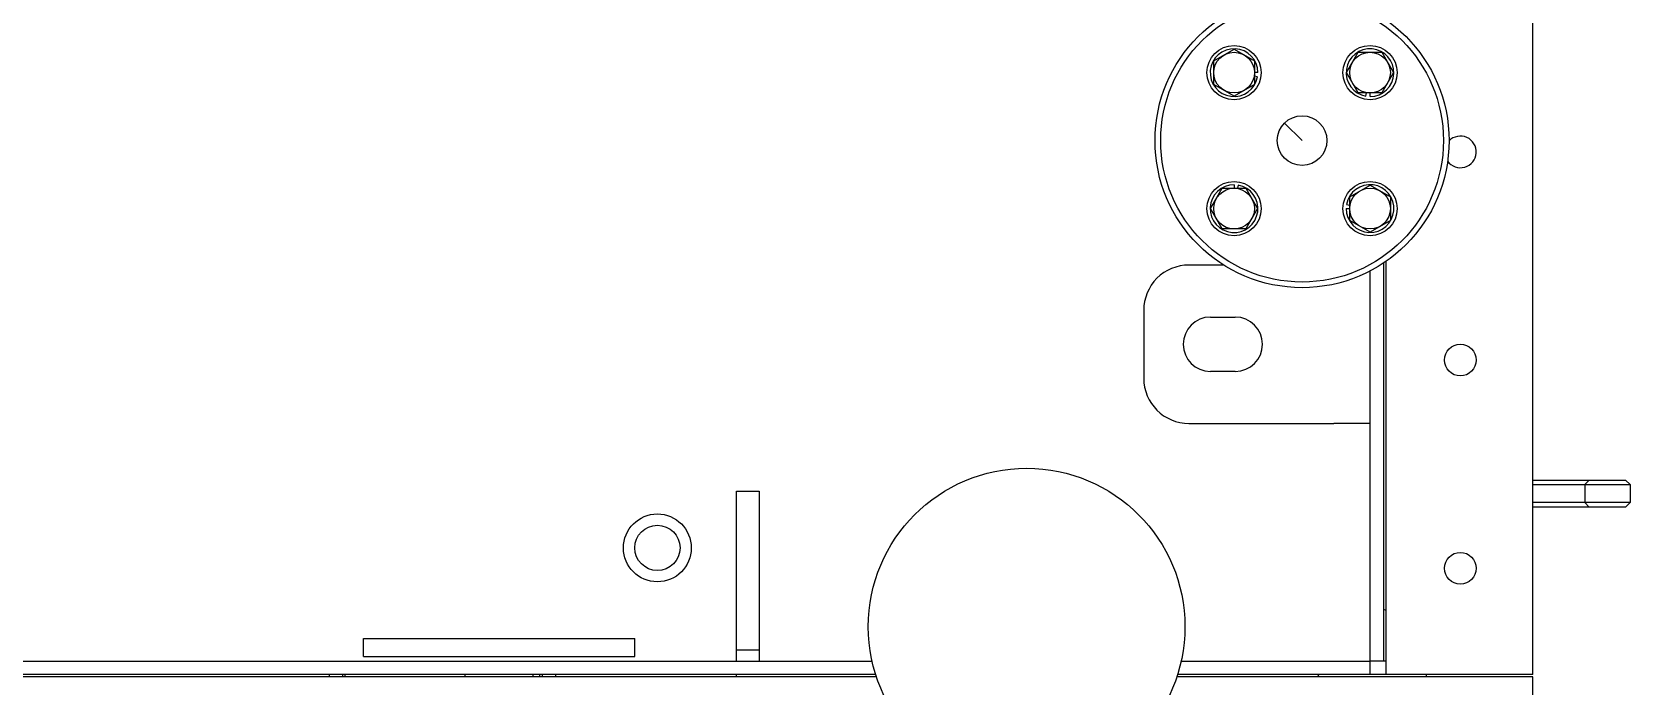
# Model space of a CAD drawing. Extents: x 59521 to 184406, y -1257 to 56672.
# Drawn here: x 73663 to 74369, y 9337 to 9626 of the extents above; entities that cross this region are included whole.
import ezdxf

# ---------------------------------------------------------------- set-up
doc = ezdxf.new("R2010")
doc.units = 0
doc.header["$MEASUREMENT"] = 0
doc.linetypes.add('CENTER', pattern=[50.8, 31.75, -6.35, 6.35, -6.35])
doc.layers.get('0').update_dxf_attribs({"linetype": 'CONTINUOUS'})
doc.layers.add('00_BUW_DATUM', color=7, linetype='CONTINUOUS')
doc.layers.add('03-JI-ZHUN-XIAN', color=7, linetype='CONTINUOUS')

# ---------------------------------------------------------------- blocks, each defined once
blk = doc.blocks.new('hu88')
at = {"color": 87, "linetype": 'Continuous'}
for p, q in [((-499.91, 36.45), (-499.91, -28.55)), ((-499.91, -28.55), (-342.46, -28.55)), ((-499.91, -29.55), (-499.91, -861.55)), ((-499.91, -29.55), (-427.91, -29.55)), ((-452.91, -28.55), (-452.91, -29.55)), ((-434.91, -212.16), (-434.91, -29.55)), ((-427.91, -35.55), (-427.91, -29.55)), ((-209.79, -28.55), (1624.09, -28.55)), ((-147.91, -28.55), (-147.91, -29.55)), ((-57.91, -29.55), (-57.91, -28.55)), ((-27.91, -28.55), (-27.91, -29.55)), ((-434.91, -35.55), (-433.91, -35.55)), ((-157.91, -110.55), (-157.91, -35.55)), ((-147.91, -40.55), (-157.91, -40.55)), ((-147.91, -35.55), (-147.91, -110.55)), ((-102.91, -37.55), (-102.91, -45.55)), ((17.09, -37.55), (-102.91, -37.55)), ((17.09, -37.55), (17.09, -45.55)), ((17.09, -45.55), (-102.91, -45.55)), ((-540.91, -103.55), (-542.91, -105.55)), ((-542.91, -113.55), (-542.91, -105.55)), ((-542.91, -105.55), (-499.91, -105.55)), ((-540.91, -103.55), (-499.91, -103.55)), ((-524.91, -103.55), (-522.91, -105.55)), ((-522.91, -113.55), (-522.91, -105.55)), ((-147.91, -110.55), (-157.91, -110.55)), ((-540.91, -115.55), (-542.91, -113.55)), ((-499.91, -113.55), (-542.91, -113.55)), ((-499.91, -115.55), (-540.91, -115.55)), ((-524.91, -115.55), (-522.91, -113.55)), ((-347.91, -140.55), (-411.91, -140.55)), ((-327.91, -190.55), (-327.91, -160.55)), ((-368.41, -163.55), (-357.41, -163.55)), ((-357.41, -187.55), (-368.41, -187.55)), ((-363.3, -210.55), (-347.91, -210.55))]:
    blk.add_line(p, q, dxfattribs=at)
for centre, radius in [((-276.14, -50.73), 70), ((-467.91, -76.55), 7), ((-112.91, -85.55), 15), ((-112.91, -85.55), 10), ((-467.91, -168.55), 7), ((-397.91, -265.55), 65), ((-397.91, -265.55), 62.5), ((-397.91, -265.55), 11)]:
    blk.add_circle(centre, radius, dxfattribs=at)
for centre, radius, start, end in [((-347.91, -160.55), 20, 0, 90), ((-368.41, -175.55), 12, 90, 270), ((-357.41, -175.55), 12, 270, 90), ((-347.91, -190.55), 20, 270, 0), ((-467.91, -260.55), 7, 35.83211, 315.9751)]:
    blk.add_arc(centre, radius, start, end, dxfattribs=at)
at = {"layer": '00_BUW_DATUM', "color": 87, "linetype": 'Continuous'}
for p, q in [((-436.96, -230.3), (-427.96, -225.11)), ((-427.96, -225.11), (-418.96, -230.3)), ((-436.96, -240.7), (-436.96, -230.3)), ((-418.96, -230.3), (-418.96, -240.7)), ((-378.25, -235.5), (-373.05, -226.5)), ((-373.05, -226.5), (-362.66, -226.5)), ((-362.66, -226.5), (-357.46, -235.5)), ((-417.41, -235.5), (-418.96, -235.5)), ((-417.57, -237.33), (-418.96, -237.09)), ((-373.05, -244.5), (-378.25, -235.5)), ((-357.46, -235.5), (-362.66, -244.5)), ((-427.96, -245.89), (-436.96, -240.7)), ((-418.96, -240.7), (-427.96, -245.89)), ((-362.66, -244.5), (-373.05, -244.5)), ((-369.69, -245.89), (-369.44, -244.5)), ((-367.85, -246.05), (-367.85, -244.5)), ((-438.35, -295.6), (-433.15, -286.6)), ((-433.15, -286.6), (-422.76, -286.6)), ((-427.96, -285.05), (-427.96, -286.6)), ((-426.13, -285.22), (-426.37, -286.6)), ((-422.76, -286.6), (-417.57, -295.6)), ((-376.85, -290.41), (-367.85, -285.21)), ((-367.85, -285.21), (-358.85, -290.41)), ((-433.15, -304.6), (-438.35, -295.6)), ((-417.57, -295.6), (-422.76, -304.6)), ((-378.4, -295.6), (-376.85, -295.6)), ((-378.24, -293.77), (-376.85, -294.02)), ((-376.85, -300.8), (-376.85, -290.41)), ((-358.85, -290.41), (-358.85, -300.8)), ((-367.85, -306), (-376.85, -300.8)), ((-358.85, -300.8), (-367.85, -306)), ((-422.76, -304.6), (-433.15, -304.6))]:
    blk.add_line(p, q, dxfattribs=at)
for centre, radius in [((-427.96, -235.5), 12), ((-367.85, -235.5), 12), ((-427.96, -235.5), 9), ((-367.85, -235.5), 9), ((-427.96, -295.6), 12), ((-427.96, -295.6), 9), ((-367.85, -295.6), 12), ((-367.85, -295.6), 9)]:
    blk.add_circle(centre, radius, dxfattribs=at)
for centre, start, end in [((-427.96, -235.5), 0, 350), ((-367.85, -235.5), 270, 260), ((-427.96, -295.6), 90, 80), ((-367.85, -295.6), 180, 170)]:
    blk.add_arc(centre, 10.55, start, end, dxfattribs=at)
at = {"layer": '03-JI-ZHUN-XIAN', "color": 87, "linetype": 'Continuous'}
for p, q in [((-427.91, -29.55), (-342.79, -29.55)), ((-405.49, -28.55), (-404.92, -29.55)), ((-209.43, -29.55), (1546.09, -29.55)), ((-67.91, -29.55), (-67.91, -28.55)), ((-61.91, -29.55), (-61.91, -28.55)), ((-60.91, -28.55), (-60.91, -29.55)), ((25.09, -28.55), (25.09, -29.55)), ((26.09, -28.55), (26.09, -29.55)), ((32.09, -28.55), (32.09, -29.55)), ((-433.91, -211.47), (-433.91, -35.55)), ((-433.91, -35.55), (-427.91, -35.55)), ((-427.91, -207.93), (-427.91, -35.55)), ((-344.42, -35.55), (-427.91, -35.55)), ((1546.09, -35.55), (-207.8, -35.55)), ((-433.91, -58.54), (-434.91, -57.97)), ((-427.91, -140.55), (-411.91, -140.55))]:
    blk.add_line(p, q, dxfattribs=at)
at = {"layer": '03-JI-ZHUN-XIAN', "color": 87, "linetype": 'CENTER'}
blk.add_line((-397.91, -265.55), (-390.14, -273.32), dxfattribs=at)

msp = doc.modelspace()

# ---------------------------------------------------------------- block references
at = {"rotation": 180}
msp.add_blockref('hu88', (73826.333, 9312.606), dxfattribs=at)

doc.saveas('drawing.dxf')
